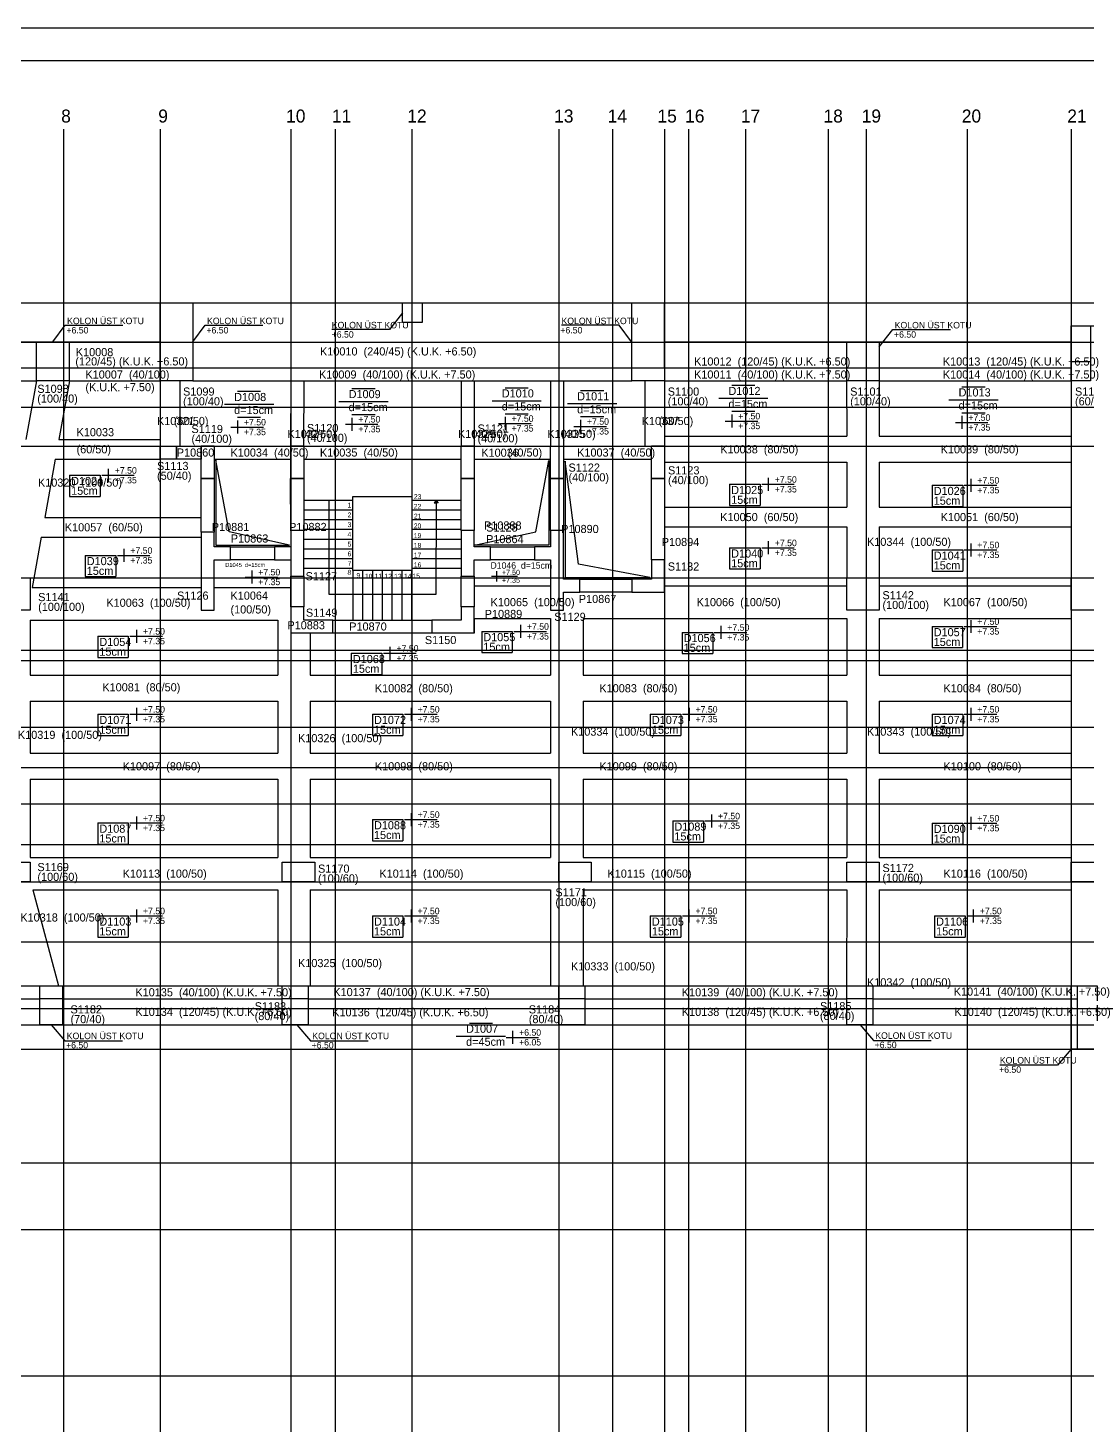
# Model space of a CAD drawing. Header units: millimetres. Extents: x -471670 to -452584, y -75378 to -66578.
# Drawn here: x -467158 to -463903, y -70875 to -66578 of the extents above; entities that cross this region are included whole.
import ezdxf

# ---------------------------------------------------------------- set-up
doc = ezdxf.new("R2010")
doc.units = ezdxf.units.MM
for name, color, linetype in [('KM Aks', 7, 'Continuous'), ('KM Döşeme Markası', 7, 'Continuous'), ('KM Döşeme Şaft', 7, 'Continuous'), ('KM Kesit Simge', 7, 'Continuous'), ('KM Kiriş', 7, 'Continuous'), ('KM Kiriş Markası', 7, 'Continuous'), ('KM Kolon', 7, 'Continuous'), ('KM Kolon Markası', 7, 'Continuous'), ('KM Perde', 7, 'Continuous'), ('KM Perde Markası', 7, 'Continuous'), ('LGP-SLAB2', 7, 'Continuous'), ('REBAR_DET2', 7, 'Continuous'), ('REBAR_DET3', 7, 'Continuous'), ('TABLO', 7, 'Continuous'), ('VM Aks Markası', 7, 'Continuous'), ('VM Kiriş', 7, 'Continuous'), ('VM Kolon İzi', 7, 'Continuous'), ('VM Merdiven', 7, 'Continuous'), ('VM Merdiven Yazı', 7, 'Continuous')]:
    doc.layers.add(name, color=color, linetype=linetype)

msp = doc.modelspace()

# ---------------------------------------------------------------- linework, layer by layer
at = {"layer": 'KM Aks'}
for p, q in [((-467049.5, -66888.6), (-467049.5, -74043.9)), ((-466751.6, -66888.6), (-466751.6, -74043.9)), ((-466350.6, -66888.6), (-466350.6, -74043.9)), ((-466214.1, -66888.6), (-466214.1, -74043.9)), ((-465978.1, -66888.6), (-465978.1, -74043.9)), ((-465526.6, -66888.6), (-465526.6, -74043.9)), ((-465361.6, -66888.6), (-465361.6, -74043.9)), ((-465201.6, -66888.6), (-465201.6, -74043.9)), ((-465128.1, -66888.6), (-465128.1, -74043.9)), ((-464952.6, -66888.6), (-464952.6, -74043.9)), ((-464698.6, -66888.6), (-464698.6, -74043.9)), ((-464581.6, -66888.6), (-464581.6, -74043.9)), ((-464271.6, -66888.6), (-464271.6, -74043.9)), ((-463951.6, -66888.6), (-463951.6, -74043.9)), ((-469386.6, -67423.6), (-455515.4, -67423.6)), ((-469386.6, -67543.6), (-455515.4, -67543.6)), ((-469386.6, -67743.6), (-455515.4, -67743.6)), ((-469386.6, -67863.6), (-455515.4, -67863.6)), ((-469386.6, -68268.6), (-455515.4, -68268.6)), ((-469386.6, -68523.6), (-455515.4, -68523.6)), ((-469386.6, -68728.6), (-455515.4, -68728.6)), ((-469386.6, -68852.6), (-455515.4, -68852.6)), ((-469386.6, -68963.6), (-455515.4, -68963.6)), ((-469386.6, -69088.6), (-455515.4, -69088.6)), ((-469386.6, -69203.6), (-455515.4, -69203.6)), ((-469386.6, -69388.6), (-455515.4, -69388.6)), ((-469386.6, -69593.6), (-455515.4, -69593.6)), ((-469386.6, -69643.6), (-455515.4, -69643.6)), ((-469386.6, -69718.6), (-455515.4, -69718.6)), ((-469386.6, -70068.6), (-455515.4, -70068.6)), ((-469386.6, -70273.6), (-455515.4, -70273.6)), ((-469386.6, -70723.6), (-455515.4, -70723.6))]:
    msp.add_line(p, q, dxfattribs=at)
at = {"layer": 'KM Döşeme Şaft'}
for points in [[(-466354.3, -68168.3), (-466540.1, -68127.1), (-466580.7, -67906.8), (-466580.7, -68168.3)], [(-465785.3, -68168.3), (-465597.4, -68127), (-465556.7, -67907.8), (-465556.7, -68168.3)], [(-465246.2, -68268.3), (-465466.1, -68227.1), (-465506.7, -67910.4), (-465506.7, -68268.3)]]:
    msp.add_lwpolyline(points, close=True, dxfattribs=at)
at = {"layer": 'KM Kesit Simge'}
msp.add_line((-469035.7, -68491.3), (-455948, -68491.3), dxfattribs=at)
at = {"layer": 'KM Kiriş'}
for p, q in [((-466751.7, -67423.5), (-465201.6, -67423.5)), ((-466751.7, -67543.5), (-466751.6, -67423.6)), ((-465201.6, -67623.5), (-465201.6, -67423.5)), ((-463951.6, -67493.5), (-463001.6, -67493.5)), ((-463951.6, -67493.5), (-463951.6, -67603.5)), ((-468001.6, -67543.5), (-467009.2, -67543.5)), ((-467081.7, -67543.5), (-466751.7, -67543.5)), ((-465201.6, -67543.5), (-464641.6, -67543.5)), ((-464641.6, -67543.5), (-463951.6, -67543.5)), ((-468001.6, -67623.5), (-467131.7, -67623.5)), ((-467031.7, -67623.5), (-466751.8, -67623.5)), ((-466651.8, -67623.5), (-466350.7, -67623.5)), ((-466350.7, -67623.5), (-465786.5, -67623.5)), ((-465786.5, -67623.5), (-465511.6, -67623.5)), ((-465511.6, -67623.5), (-465301.5, -67623.5)), ((-465201.5, -67623.5), (-464641.7, -67623.5)), ((-464541.7, -67623.5), (-463951.7, -67623.5)), ((-468001.6, -67663.5), (-467131.7, -67663.5)), ((-468001.6, -67663.5), (-467132.5, -67663.5)), ((-467132.5, -67663.5), (-467165, -67843.5)), ((-467030.9, -67663.5), (-467063.3, -67843.5)), ((-467031.7, -67663.5), (-466751.8, -67663.5)), ((-467030.9, -67663.5), (-466751.8, -67663.5)), ((-466751.8, -67663.6), (-466751.7, -67843.5)), ((-466691.7, -67663.6), (-466691.7, -67863.5)), ((-466651.8, -67663.5), (-466350.7, -67663.5)), ((-466651.8, -67663.5), (-465301.5, -67663.5)), ((-466350.7, -67663.5), (-466350.8, -67863.4)), ((-466350.7, -67663.5), (-465786.5, -67663.5)), ((-466310.7, -67663.5), (-466310.8, -67863.4)), ((-465826.5, -67663.5), (-465826.3, -67863.4)), ((-465786.5, -67663.5), (-465511.6, -67663.5)), ((-465786.5, -67663.5), (-465786.3, -67863.4)), ((-465551.6, -67663.5), (-465551.6, -67863.5)), ((-465511.6, -67663.5), (-465301.5, -67663.5)), ((-465511.6, -67663.5), (-465511.6, -67863.5)), ((-465261.6, -67663.6), (-465261.6, -67863.5)), ((-465201.6, -67663.6), (-465201.6, -67833.5)), ((-465201.5, -67663.5), (-464641.7, -67663.5)), ((-465201.5, -67663.5), (-464641.7, -67663.5)), ((-464641.7, -67663.6), (-464641.6, -67833.5)), ((-464541.7, -67663.5), (-463951.7, -67663.5)), ((-464541.7, -67663.5), (-463951.7, -67663.5)), ((-464541.6, -67663.6), (-464541.6, -67833.5)), ((-463951.7, -67663.6), (-463951.6, -67833.5)), ((-467063.3, -67843.5), (-466751.7, -67843.5)), ((-465201.6, -67833.5), (-464641.6, -67833.5)), ((-464541.6, -67833.5), (-463951.6, -67833.5)), ((-466585.7, -67863.5), (-466350.8, -67863.5)), ((-466310.8, -67863.5), (-465826.3, -67863.5)), ((-465786.3, -67863.5), (-465551.7, -67863.5)), ((-465511.6, -67863.5), (-465261.6, -67863.5)), ((-467074.2, -67903.5), (-467106.7, -68083.5)), ((-467074.2, -67903.5), (-466751.8, -67903.5)), ((-466585.7, -67903.5), (-466350.8, -67903.5)), ((-466310.8, -67903.5), (-465826.3, -67903.5)), ((-465786.3, -67903.5), (-465551.7, -67903.5)), ((-465511.7, -67903.5), (-465241.5, -67903.5)), ((-465201.5, -67913.5), (-464641.6, -67913.5)), ((-464641.6, -67913.5), (-464641.6, -68052)), ((-464541.6, -67913.5), (-463951.6, -67913.5)), ((-464541.6, -67913.5), (-464541.6, -68052)), ((-463951.6, -67913.5), (-463951.6, -68052)), ((-465201.6, -68052), (-464641.6, -68052)), ((-464541.6, -68052), (-463951.6, -68052)), ((-467106.7, -68083.5), (-466625.7, -68083.5)), ((-467117.5, -68143.5), (-467145.5, -68298.5)), ((-467117.5, -68143.5), (-466625.7, -68143.5)), ((-465201.6, -68112), (-464641.6, -68112)), ((-464641.6, -68112), (-464641.6, -68268.6)), ((-464541.6, -68112), (-463951.6, -68112)), ((-464541.6, -68112), (-464541.6, -68268.6)), ((-463951.6, -68112), (-463951.7, -68268.6)), ((-467145.5, -68298.5), (-466625.7, -68298.5)), ((-466585.7, -68298.5), (-466350.7, -68298.5)), ((-465786.5, -68293.6), (-465551.7, -68293.6)), ((-465201.6, -68293.6), (-464641.6, -68293.6)), ((-464541.6, -68293.6), (-463951.7, -68293.6)), ((-467151.7, -68398.6), (-466605.7, -68398.6)), ((-467151.7, -68398.6), (-467151.7, -68568.5)), ((-466605.7, -68398.6), (-466390.7, -68398.6)), ((-466390.7, -68398.6), (-466390.7, -68568.5)), ((-465786.7, -68393.6), (-465551.7, -68393.6)), ((-465786.5, -68393.6), (-465786.5, -68438.6)), ((-465551.7, -68393.6), (-465551.7, -68568.5)), ((-465451.7, -68393.6), (-464641.6, -68393.6)), ((-465451.7, -68393.6), (-465451.7, -68568.5)), ((-464641.6, -68393.6), (-464641.6, -68568.5)), ((-464541.6, -68393.6), (-463951.6, -68393.6)), ((-464541.6, -68393.6), (-464541.6, -68568.5)), ((-463951.6, -68393.6), (-463951.6, -68568.5)), ((-466290.7, -68438.5), (-466290.7, -68568.5)), ((-467151.7, -68568.5), (-466390.7, -68568.5)), ((-466290.7, -68568.5), (-465551.7, -68568.5)), ((-465451.7, -68568.5), (-464641.6, -68568.5)), ((-464541.6, -68568.5), (-463951.6, -68568.5)), ((-467151.7, -68648.6), (-466390.7, -68648.6)), ((-467151.7, -68648.6), (-467151.7, -68808.5)), ((-466390.7, -68648.6), (-466390.7, -68808.5)), ((-466290.7, -68648.6), (-465551.7, -68648.6)), ((-466290.7, -68648.6), (-466290.7, -68808.5)), ((-465551.7, -68648.6), (-465551.7, -68808.5)), ((-465451.7, -68648.6), (-464641.6, -68648.6)), ((-465451.7, -68648.6), (-465451.7, -68808.5)), ((-464641.6, -68648.6), (-464641.6, -68808.5)), ((-464541.6, -68648.6), (-463951.6, -68648.6)), ((-464541.6, -68648.6), (-464541.6, -68808.5)), ((-463951.6, -68648.6), (-463951.6, -68808.5)), ((-467151.7, -68808.5), (-466390.7, -68808.5)), ((-466290.7, -68808.5), (-465551.7, -68808.5)), ((-465451.7, -68808.5), (-464641.6, -68808.5)), ((-464541.6, -68808.5), (-463951.6, -68808.5)), ((-467151.7, -68888.5), (-466390.7, -68888.5)), ((-467151.7, -68888.5), (-467151.7, -69128.6)), ((-466390.7, -68888.5), (-466390.7, -69128.6)), ((-466290.7, -68888.5), (-465551.7, -68888.5)), ((-466290.7, -68888.5), (-466290.7, -69128.6)), ((-465551.7, -68888.5), (-465551.7, -69128.6)), ((-465451.7, -68888.5), (-464641.6, -68888.5)), ((-465451.7, -68888.5), (-465451.7, -69128.6)), ((-464641.6, -68888.5), (-464641.6, -69128.6)), ((-464541.6, -68888.5), (-463951.6, -68888.5)), ((-464541.6, -68888.5), (-464541.6, -69128.6)), ((-463951.6, -68888.5), (-463951.6, -69128.6)), ((-467151.7, -69128.6), (-466390.7, -69128.6)), ((-466290.7, -69128.6), (-465551.7, -69128.6)), ((-465451.7, -69128.6), (-464641.6, -69128.6)), ((-464541.6, -69128.6), (-463951.6, -69128.6)), ((-467143.2, -69228.6), (-466390.7, -69228.6)), ((-467143.2, -69228.6), (-467064, -69523.6)), ((-466390.7, -69228.6), (-466390.7, -69523.6)), ((-466290.7, -69228.6), (-465551.7, -69228.6)), ((-466290.7, -69228.6), (-466290.7, -69523.6)), ((-465551.7, -69228.6), (-465551.7, -69523.6)), ((-465451.7, -69228.6), (-464641.6, -69228.6)), ((-465451.7, -69228.6), (-465451.7, -69523.6)), ((-464641.6, -69228.6), (-464641.7, -69523.6)), ((-464541.6, -69228.6), (-463951.6, -69228.6)), ((-464541.6, -69228.6), (-464541.6, -69523.6)), ((-463951.6, -69228.6), (-463951.6, -69398.6)), ((-463951.6, -69338.6), (-463951.6, -69523.6)), ((-468021.8, -69523.6), (-467121.7, -69523.6)), ((-467051.7, -69523.6), (-466390.7, -69523.6)), ((-467051.7, -69523.6), (-466376.7, -69523.6)), ((-466296.7, -69523.6), (-465526.8, -69523.6)), ((-466290.7, -69523.6), (-465551.7, -69523.6)), ((-465446.8, -69523.6), (-464641.7, -69523.6)), ((-465446.8, -69523.6), (-464641.7, -69523.6)), ((-464561.7, -69523.6), (-463931.5, -69523.6)), ((-464541.6, -69523.6), (-463951.6, -69523.6)), ((-468021.8, -69563.6), (-467121.7, -69563.6)), ((-467051.7, -69563.6), (-466376.7, -69563.6)), ((-466296.7, -69563.6), (-465526.8, -69563.6)), ((-465446.8, -69563.6), (-464641.7, -69563.6)), ((-464561.7, -69563.6), (-463931.5, -69563.6)), ((-468021.8, -69643.6), (-467081.7, -69643.6)), ((-467135.3, -69643.6), (-466290.7, -69643.6)), ((-466751.7, -69643.6), (-466751.7, -69718.6)), ((-466390.7, -69643.6), (-465526.7, -69643.6)), ((-465551.7, -69643.6), (-464541.6, -69643.6)), ((-465201.6, -69618.6), (-465201.6, -69718.6)), ((-464641.6, -69643.6), (-463931.5, -69643.6)), ((-466751.7, -69718.6), (-466350.7, -69718.6)), ((-466350.7, -69718.6), (-465526.7, -69718.6)), ((-465526.7, -69718.6), (-465201.6, -69718.6))]:
    msp.add_line(p, q, dxfattribs=at)
at = {"layer": 'KM Kolon'}
for points in [[(-466751.7, -67423.5), (-466651.7, -67423.5), (-466651.7, -67663.5), (-466751.7, -67663.5)], [(-466006.7, -67423.5), (-465946.7, -67423.5), (-465946.7, -67483.5), (-466006.7, -67483.5)], [(-465301.6, -67423.5), (-465201.6, -67423.5), (-465201.6, -67663.5), (-465301.6, -67663.5)], [(-463951.6, -67493.5), (-463891.6, -67493.5), (-463891.6, -67663.5), (-463951.6, -67663.5)], [(-467131.7, -67543.5), (-467031.7, -67543.5), (-467031.7, -67663.5), (-467131.7, -67663.5)], [(-464641.6, -67543.5), (-464541.6, -67543.5), (-464541.6, -67663.5), (-464641.6, -67663.5)], [(-467131.7, -67623.5), (-467031.7, -67623.5), (-467031.7, -67663.5), (-467131.7, -67663.5)], [(-466751.7, -67623.5), (-466651.7, -67623.5), (-466651.7, -67663.5), (-466751.7, -67663.5)], [(-465301.6, -67623.5), (-465201.6, -67623.5), (-465201.6, -67663.5), (-465301.6, -67663.5)], [(-464641.6, -67623.5), (-464541.6, -67623.5), (-464541.6, -67663.5), (-464641.6, -67663.5)], [(-463951.6, -67603.5), (-463891.6, -67603.5), (-463891.6, -67663.5), (-463951.6, -67663.5)], [(-466751.7, -67863.5), (-466701.7, -67863.5), (-466701.7, -67903.5), (-466751.7, -67903.5)], [(-466625.7, -67863.4), (-466585.7, -67863.4), (-466585.7, -67963.4), (-466625.7, -67963.4)], [(-466350.7, -67863.4), (-466310.7, -67863.4), (-466310.7, -67963.4), (-466350.7, -67963.4)], [(-465826.3, -67863.4), (-465786.3, -67863.4), (-465786.3, -67963.4), (-465826.3, -67963.4)], [(-465551.7, -67863.5), (-465511.7, -67863.5), (-465511.7, -67963.5), (-465551.7, -67963.5)], [(-465241.6, -67863.4), (-465201.6, -67863.4), (-465201.6, -67963.4), (-465241.6, -67963.4)], [(-466625.7, -68128.5), (-466625.7, -68368.6), (-466585.7, -68368.6), (-466585.7, -68213.5), (-466535.7, -68213.5), (-466535.7, -68173.5), (-466585.7, -68173.5), (-466585.7, -68128.5)], [(-466400.7, -68173.5), (-466400.7, -68213.5), (-466350.7, -68213.5), (-466350.7, -68263.5), (-466310.7, -68263.5), (-466310.7, -68123.5), (-466350.7, -68123.5), (-466350.7, -68173.5)], [(-465826.7, -68123.5), (-465826.7, -68263.5), (-465786.7, -68263.5), (-465786.7, -68213.5), (-465736.7, -68213.5), (-465736.7, -68173.5), (-465786.7, -68173.5), (-465786.7, -68123.5)], [(-465551.7, -68123.5), (-465551.7, -68173.5), (-465601.7, -68173.5), (-465601.7, -68213.5), (-465551.7, -68213.5), (-465551.7, -68368.6), (-465511.7, -68368.6), (-465511.7, -68313.5), (-465461.7, -68313.5), (-465461.7, -68273.5), (-465511.7, -68273.5), (-465511.7, -68123.5)], [(-465201.6, -68213.5), (-465241.6, -68213.5), (-465241.6, -68273.5), (-465301.7, -68273.5), (-465301.7, -68313.5), (-465201.6, -68313.5)], [(-467251.7, -68268.6), (-467151.7, -68268.6), (-467151.7, -68368.6), (-467251.7, -68368.6)], [(-464641.6, -68268.6), (-464541.6, -68268.6), (-464541.6, -68368.6), (-464641.6, -68368.6)], [(-463951.6, -68268.6), (-463851.6, -68268.6), (-463851.6, -68368.6), (-463951.6, -68368.6)], [(-466350.7, -68358.5), (-466350.7, -68438.5), (-466220.7, -68438.5), (-466220.7, -68398.6), (-466310.7, -68398.6), (-466310.7, -68358.5)], [(-465786.7, -68358.5), (-465826.7, -68358.5), (-465826.7, -68398.6), (-465916.7, -68398.6), (-465916.7, -68438.5), (-465786.7, -68438.5)], [(-467251.7, -69143.6), (-467151.7, -69143.6), (-467151.7, -69203.6), (-467251.7, -69203.6)], [(-466376.7, -69143.6), (-466276.7, -69143.6), (-466276.7, -69203.6), (-466376.7, -69203.6)], [(-465526.7, -69143.6), (-465426.7, -69143.6), (-465426.7, -69203.6), (-465526.7, -69203.6)], [(-464641.6, -69143.6), (-464541.6, -69143.6), (-464541.6, -69203.6), (-464641.6, -69203.6)], [(-463951.6, -69143.6), (-463851.6, -69143.6), (-463851.6, -69203.6), (-463951.6, -69203.6)], [(-467121.7, -69523.6), (-467051.7, -69523.6), (-467051.7, -69563.6), (-467121.7, -69563.6)], [(-467121.7, -69523.6), (-467051.7, -69523.6), (-467051.7, -69643.6), (-467121.7, -69643.6)], [(-466376.7, -69523.6), (-466296.7, -69523.6), (-466296.7, -69563.6), (-466376.7, -69563.6)], [(-466376.7, -69523.6), (-466296.7, -69523.6), (-466296.7, -69643.6), (-466376.7, -69643.6)], [(-465526.7, -69523.6), (-465446.7, -69523.6), (-465446.7, -69563.6), (-465526.7, -69563.6)], [(-465526.7, -69523.6), (-465446.7, -69523.6), (-465446.7, -69643.6), (-465526.7, -69643.6)], [(-464641.6, -69523.6), (-464561.6, -69523.6), (-464561.6, -69563.6), (-464641.6, -69563.6)], [(-464641.6, -69523.6), (-464561.6, -69523.6), (-464561.6, -69643.6), (-464641.6, -69643.6)], [(-463951.6, -69523.6), (-463871.6, -69523.6), (-463871.6, -69718.6), (-463951.6, -69718.6)], [(-463931.6, -69523.6), (-463871.6, -69523.6), (-463871.6, -69718.6), (-463931.6, -69718.6)]]:
    msp.add_lwpolyline(points, close=True, dxfattribs=at)
at = {"layer": 'KM Perde'}
for points in [[(-466701.8, -67863.5), (-466625.7, -67863.5), (-466625.7, -67903.5), (-466701.8, -67903.5)], [(-466585.7, -67963.4), (-466585.7, -68128.5), (-466625.7, -68128.5), (-466625.7, -67963.4)], [(-466310.7, -67963.4), (-466310.7, -68123.5), (-466350.7, -68123.5), (-466350.8, -67963.4)], [(-465786.5, -67963.4), (-465786.7, -68123.5), (-465826.7, -68123.5), (-465826.3, -67963.4)], [(-465511.6, -67963.5), (-465511.7, -68123.5), (-465551.7, -68123.5), (-465551.7, -67963.5)], [(-465201.6, -67963.4), (-465201.6, -68213.5), (-465241.6, -68213.5), (-465241.5, -67963.4)], [(-466535.7, -68173.5), (-466400.7, -68173.5), (-466400.7, -68213.5), (-466535.7, -68213.5)], [(-465736.7, -68173.5), (-465601.7, -68173.5), (-465601.7, -68213.5), (-465736.7, -68213.5)], [(-466310.7, -68263.5), (-466310.7, -68358.5), (-466350.7, -68358.5), (-466350.7, -68263.5)], [(-465786.5, -68263.5), (-465786.5, -68358.5), (-465826.5, -68358.5), (-465826.7, -68263.5)], [(-465461.7, -68273.5), (-465301.7, -68273.5), (-465301.7, -68313.5), (-465461.7, -68313.5)], [(-466220.7, -68398.6), (-465916.7, -68398.6), (-465916.7, -68438.6), (-466220.7, -68438.6)]]:
    msp.add_lwpolyline(points, close=True, dxfattribs=at)
at = {"layer": 'LGP-SLAB2'}
for p, q in [((-464995, -67676.6), (-464923.5, -67676.6)), ((-466514.5, -67695.2), (-466443, -67695.2)), ((-466162.6, -67686.3), (-466091.2, -67686.3)), ((-465691.8, -67684.1), (-465620.3, -67684.1)), ((-465460, -67693.1), (-465388.5, -67693.1)), ((-465035, -67716.6), (-464883.5, -67716.6)), ((-464287.5, -67681.1), (-464216.1, -67681.1)), ((-466554.5, -67735.2), (-466403, -67735.2)), ((-466202.6, -67726.3), (-466051.2, -67726.3)), ((-465731.8, -67724.1), (-465580.3, -67724.1)), ((-465500, -67733.1), (-465348.5, -67733.1)), ((-464995, -67756.6), (-464923.5, -67756.6)), ((-464327.5, -67721.1), (-464176.1, -67721.1)), ((-464287.5, -67761.1), (-464216.1, -67761.1)), ((-466534.5, -67805.2), (-466434.5, -67805.2)), ((-466514.5, -67775.2), (-466443, -67775.2)), ((-466514.5, -67785.2), (-466514.5, -67825.2)), ((-466182.6, -67796.3), (-466082.6, -67796.3)), ((-466162.6, -67766.3), (-466091.2, -67766.3)), ((-466162.6, -67776.3), (-466162.6, -67816.3)), ((-465691.8, -67764.1), (-465620.3, -67764.1)), ((-465480, -67803.1), (-465380, -67803.1)), ((-465460, -67773.1), (-465388.5, -67773.1)), ((-465460, -67783.1), (-465460, -67823.1)), ((-465015, -67786.6), (-464915, -67786.6)), ((-464995, -67766.6), (-464995, -67806.6)), ((-464307.5, -67791.1), (-464207.5, -67791.1)), ((-464287.5, -67771.1), (-464287.5, -67811.1)), ((-467030.6, -67953.5), (-466936.4, -67953.5)), ((-467030.6, -67953.5), (-467030.6, -68018.5)), ((-466936.4, -67953.5), (-466936.4, -68018.5)), ((-467030.6, -68018.5), (-466936.4, -68018.5)), ((-465001.6, -67981.3), (-464907.6, -67981.3)), ((-465001.6, -67981.3), (-465001.6, -68046.3)), ((-464907.6, -67981.3), (-464907.6, -68046.3)), ((-464379.1, -67984.1), (-464284.9, -67984.1)), ((-464379.1, -67984.1), (-464379.1, -68049.1)), ((-464284.9, -67984.1), (-464284.9, -68049.1)), ((-465001.6, -68046.3), (-464907.6, -68046.3)), ((-464379.1, -68049.1), (-464284.9, -68049.1)), ((-465001.6, -68176.6), (-464907.5, -68176.6)), ((-465001.6, -68176.6), (-465001.6, -68241.6)), ((-464907.5, -68176.6), (-464907.5, -68241.6)), ((-464379.1, -68183), (-464285, -68183)), ((-464379.1, -68183), (-464379.1, -68248)), ((-464285, -68183), (-464285, -68248)), ((-466982.6, -68199.9), (-466888.5, -68199.9)), ((-466982.6, -68199.9), (-466982.6, -68264.9)), ((-466888.5, -68199.9), (-466888.5, -68264.9)), ((-466982.6, -68264.9), (-466888.5, -68264.9)), ((-465001.6, -68241.6), (-464907.5, -68241.6)), ((-464379.1, -68248), (-464285, -68248)), ((-466943.9, -68448.5), (-466849.9, -68448.5)), ((-466943.9, -68448.5), (-466943.9, -68513.5)), ((-466849.9, -68448.5), (-466849.9, -68513.5)), ((-465763.6, -68433.7), (-465669.6, -68433.7)), ((-465763.6, -68433.7), (-465763.6, -68498.7)), ((-465669.6, -68433.7), (-465669.6, -68498.7)), ((-465147.7, -68436.6), (-465053.5, -68436.6)), ((-465147.7, -68436.6), (-465147.7, -68501.6)), ((-465053.5, -68436.6), (-465053.5, -68501.6)), ((-464379.1, -68418.5), (-464285.1, -68418.5)), ((-464379.1, -68418.5), (-464379.1, -68483.5)), ((-464285.1, -68418.5), (-464285.1, -68483.5)), ((-464379.1, -68483.5), (-464285.1, -68483.5)), ((-466943.9, -68513.5), (-466849.9, -68513.5)), ((-466164.6, -68501.1), (-466070.4, -68501.1)), ((-466164.6, -68501.1), (-466164.6, -68566.1)), ((-466070.4, -68501.1), (-466070.4, -68566.1)), ((-465763.6, -68498.7), (-465669.6, -68498.7)), ((-465147.7, -68501.6), (-465053.5, -68501.6)), ((-466164.6, -68566.1), (-466070.4, -68566.1)), ((-466943.9, -68688.5), (-466849.8, -68688.5)), ((-466943.9, -68688.5), (-466943.9, -68753.5)), ((-466849.8, -68688.5), (-466849.8, -68753.5)), ((-466099.7, -68688.5), (-466005.5, -68688.5)), ((-466099.7, -68688.5), (-466099.7, -68753.5)), ((-466005.5, -68688.5), (-466005.5, -68753.5)), ((-465245.4, -68688.5), (-465151.2, -68688.5)), ((-465245.4, -68688.5), (-465245.4, -68753.5)), ((-465151.2, -68688.5), (-465151.2, -68753.5)), ((-464379.1, -68688.5), (-464285, -68688.5)), ((-464379.1, -68688.5), (-464379.1, -68753.5)), ((-464285, -68688.5), (-464285, -68753.5)), ((-466943.9, -68753.5), (-466849.8, -68753.5)), ((-466099.7, -68753.5), (-466005.5, -68753.5)), ((-465245.4, -68753.5), (-465151.2, -68753.5)), ((-464379.1, -68753.5), (-464285, -68753.5)), ((-466943.9, -69022.9), (-466849.8, -69022.9)), ((-466943.9, -69022.9), (-466943.9, -69087.9)), ((-466849.8, -69022.9), (-466849.8, -69087.9)), ((-466099.7, -69012.3), (-466005.5, -69012.3)), ((-466099.7, -69012.3), (-466099.7, -69077.3)), ((-466005.5, -69012.3), (-466005.5, -69077.3)), ((-465176.3, -69016.6), (-465082.1, -69016.6)), ((-465176.3, -69016.6), (-465176.3, -69081.6)), ((-465082.1, -69016.6), (-465082.1, -69081.6)), ((-464379.1, -69023.5), (-464285, -69023.5)), ((-464379.1, -69023.5), (-464379.1, -69088.5)), ((-464285, -69023.5), (-464285, -69088.5)), ((-466943.9, -69087.9), (-466849.8, -69087.9)), ((-466099.7, -69077.3), (-466005.5, -69077.3)), ((-465176.3, -69081.6), (-465082.1, -69081.6)), ((-464379.1, -69088.5), (-464285, -69088.5)), ((-466943.9, -69308.6), (-466849.8, -69308.6)), ((-466943.9, -69308.6), (-466943.9, -69373.6)), ((-466849.8, -69308.6), (-466849.8, -69373.6)), ((-466099.7, -69308.6), (-466005.6, -69308.6)), ((-466099.7, -69308.6), (-466099.7, -69373.6)), ((-466005.6, -69308.6), (-466005.6, -69373.6)), ((-465245.4, -69308.6), (-465151.4, -69308.6)), ((-465245.4, -69308.6), (-465245.4, -69373.6)), ((-465151.4, -69308.6), (-465151.4, -69373.6)), ((-464371.6, -69308.6), (-464277.4, -69308.6)), ((-464371.6, -69308.6), (-464371.6, -69373.6)), ((-464277.4, -69308.6), (-464277.4, -69373.6)), ((-466943.9, -69373.6), (-466849.8, -69373.6)), ((-466099.7, -69373.6), (-466005.6, -69373.6)), ((-465245.4, -69373.6), (-465151.4, -69373.6)), ((-464371.6, -69373.6), (-464277.4, -69373.6)), ((-465801.5, -69638.2), (-465730, -69638.2)), ((-465841.5, -69678.2), (-465690, -69678.2)), ((-465688.5, -69682.2), (-465588.5, -69682.2)), ((-465668.5, -69662.2), (-465668.5, -69702.2)), ((-465801.5, -69718.2), (-465730, -69718.2))]:
    msp.add_line(p, q, dxfattribs=at)
at = {"layer": 'REBAR_DET2'}
for p, q in [((-465711.8, -67794.1), (-465611.8, -67794.1)), ((-465691.8, -67774.1), (-465691.8, -67814.1)), ((-466911.4, -67933.5), (-466911.4, -67973.5)), ((-466931.4, -67953.5), (-466831.4, -67953.5)), ((-464882.6, -67961.3), (-464882.6, -68001.3)), ((-464259.9, -67964.1), (-464259.9, -68004.1)), ((-464902.6, -67981.3), (-464802.6, -67981.3)), ((-464279.9, -67984.1), (-464179.9, -67984.1)), ((-466863.5, -68179.9), (-466863.5, -68219.9)), ((-464902.5, -68176.6), (-464802.5, -68176.6)), ((-464882.5, -68156.6), (-464882.5, -68196.6)), ((-464280, -68183), (-464180, -68183)), ((-464260, -68163), (-464260, -68203)), ((-466883.5, -68199.9), (-466783.5, -68199.9)), ((-466490.4, -68266.4), (-466390.4, -68266.4)), ((-466470.4, -68246.4), (-466470.4, -68286.4)), ((-465733.6, -68264.2), (-465653.6, -68264.2)), ((-465717.6, -68248.2), (-465717.6, -68280.2)), ((-464260.1, -68398.6), (-464260.1, -68438.5)), ((-466844.9, -68448.5), (-466744.9, -68448.5)), ((-466824.9, -68428.5), (-466824.9, -68468.5)), ((-465664.6, -68433.7), (-465564.6, -68433.7)), ((-465644.6, -68413.7), (-465644.6, -68453.7)), ((-465048.5, -68436.6), (-464948.5, -68436.6)), ((-465028.5, -68416.6), (-465028.5, -68456.6)), ((-464280.1, -68418.5), (-464180.1, -68418.5)), ((-466045.4, -68481.1), (-466045.4, -68521)), ((-466065.4, -68501.1), (-465965.4, -68501.1)), ((-466844.8, -68688.5), (-466744.8, -68688.5)), ((-466824.8, -68668.5), (-466824.8, -68708.5)), ((-466000.5, -68688.5), (-465900.5, -68688.5)), ((-465980.5, -68668.5), (-465980.5, -68708.5)), ((-465146.2, -68688.5), (-465046.2, -68688.5)), ((-465126.2, -68668.5), (-465126.2, -68708.5)), ((-464280, -68688.5), (-464180, -68688.5)), ((-464260, -68668.5), (-464260, -68708.5)), ((-466824.8, -69002.9), (-466824.8, -69042.9)), ((-465980.5, -68992.3), (-465980.5, -69032.3)), ((-465057.1, -68996.6), (-465057.1, -69036.6)), ((-464260, -69003.5), (-464260, -69043.5)), ((-466844.8, -69022.9), (-466744.8, -69022.9)), ((-466000.5, -69012.3), (-465900.5, -69012.3)), ((-465077.1, -69016.6), (-464977.1, -69016.6)), ((-464280, -69023.5), (-464180, -69023.5)), ((-466844.8, -69308.6), (-466744.8, -69308.6)), ((-466824.8, -69288.6), (-466824.8, -69328.6)), ((-466000.6, -69308.6), (-465900.6, -69308.6)), ((-465980.6, -69288.6), (-465980.6, -69328.6)), ((-465146.4, -69308.6), (-465046.4, -69308.6)), ((-465126.4, -69288.6), (-465126.4, -69328.6)), ((-464272.4, -69308.6), (-464172.4, -69308.6)), ((-464252.4, -69288.6), (-464252.4, -69328.6))]:
    msp.add_line(p, q, dxfattribs=at)
at = {"layer": 'TABLO'}
for points in [[(-469669.6, -66577.6), (-452583.6, -66577.6), (-452583.6, -75377.6), (-469669.6, -75377.6)], [(-469569.6, -66677.6), (-452683.6, -66677.6), (-452683.6, -75277.6), (-469569.6, -75277.6)]]:
    msp.add_lwpolyline(points, close=True, dxfattribs=at)
at = {"layer": 'VM Kiriş'}
for p, q in [((-466159.9, -68030.6), (-466310.8, -68030.6)), ((-465827.9, -68030.6), (-465978.8, -68030.6)), ((-466159.9, -68240.6), (-466310.8, -68240.6)), ((-466159.5, -68246.6), (-466159.5, -68398.6)), ((-465979.5, -68246.6), (-465979.5, -68398.6)), ((-465827.9, -68240.6), (-465978.8, -68240.6))]:
    msp.add_line(p, q, dxfattribs=at)
at = {"layer": 'VM Kolon İzi'}
for points in [[(-466006.7, -67453.5), (-466047.1, -67504.9), (-466224.6, -67504.9)], [(-467081.7, -67543.5), (-467043.9, -67492), (-466866.4, -67492)], [(-466651.4, -67543.5), (-466613.6, -67492), (-466436.2, -67492)], [(-465303.2, -67543.5), (-465341, -67492), (-465518.4, -67492)], [(-464541.6, -67558.4), (-464499.8, -67505), (-464322.4, -67505)], [(-467086.7, -69643.5), (-467045, -69693), (-466867.5, -69693)], [(-466331.9, -69643.6), (-466290.2, -69693.1), (-466112.7, -69693.1)], [(-464601.3, -69642.6), (-464559.6, -69692.1), (-464382.1, -69692.1)], [(-463951.6, -69718.6), (-463993.4, -69768.1), (-464170.8, -69768.1)]]:
    msp.add_lwpolyline(points, dxfattribs=at)
at = {"layer": 'VM Merdiven'}
for p, q in [((-466159.9, -68060.6), (-466310.8, -68060.6)), ((-465827.9, -68060.6), (-465978.8, -68060.6)), ((-466159.9, -68090.6), (-466310.8, -68090.6)), ((-465827.9, -68090.6), (-465978.8, -68090.6)), ((-466159.9, -68120.6), (-466310.8, -68120.6)), ((-465827.9, -68120.6), (-465978.8, -68120.6)), ((-466159.9, -68150.6), (-466310.8, -68150.6)), ((-466159.9, -68180.6), (-466310.8, -68180.6)), ((-465827.9, -68150.6), (-465978.8, -68150.6)), ((-465827.9, -68180.6), (-465978.8, -68180.6)), ((-466159.9, -68210.6), (-466310.8, -68210.6)), ((-465827.9, -68210.6), (-465978.8, -68210.6)), ((-466129.5, -68246.6), (-466129.5, -68398.6)), ((-466099.5, -68246.6), (-466099.5, -68398.6)), ((-466069.5, -68246.6), (-466069.5, -68398.6)), ((-466039.5, -68246.6), (-466039.5, -68398.6)), ((-466009.5, -68246.6), (-466009.5, -68398.6))]:
    msp.add_line(p, q, dxfattribs=at)
msp.add_lwpolyline([(-466159.5, -68018.6), (-465978.4, -68018.6), (-465978.4, -68246.6), (-466159.5, -68246.6)], close=True, dxfattribs=at)
for points in [[(-466233.4, -68030.6), (-466233.4, -68319.5), (-465903.4, -68319.5), (-465902.9, -68030.6)], [(-465903.1, -68030.6), (-465909.2, -68037.9), (-465903.1, -68037.9)], [(-465903.1, -68030.6), (-465897.1, -68037.9), (-465903.1, -68037.9)]]:
    msp.add_lwpolyline(points, dxfattribs=at)

# ---------------------------------------------------------------- texts
at = {"layer": 'KM Döşeme Markası'}
for s, height, p in [('D1008', 25, (-466524.5, -67725.2)), ('D1009', 25, (-466172.6, -67716.3)), ('D1010', 25, (-465701.8, -67714.1)), ('D1011', 25, (-465470, -67723.1)), ('d=15cm', 25, (-465005, -67746.6)), ('D1012', 25, (-465005, -67706.6)), ('D1013', 25, (-464297.5, -67711.1)), ('d=15cm', 25, (-466524.5, -67765.2)), ('d=15cm', 25, (-466172.6, -67756.3)), ('d=15cm', 25, (-465701.8, -67754.1)), ('d=15cm', 25, (-465470, -67763.1)), ('+7.50', 20, (-464975, -67781.6)), ('d=15cm', 25, (-464297.5, -67751.1)), ('+7.50', 20, (-466494.5, -67800.2)), ('+7.50', 20, (-466142.6, -67791.3)), ('+7.35', 20, (-466142.6, -67821.3)), ('+7.50', 20, (-465440, -67798.1)), ('+7.35', 20, (-464975, -67811.6)), ('+7.50', 20, (-464267.5, -67786.1)), ('+7.35', 20, (-464267.5, -67816.1)), ('+7.35', 20, (-466494.5, -67830.2)), ('+7.35', 20, (-465440, -67828.1)), ('D1024', 25, (-467025.6, -67983.5)), ('15cm', 25, (-467025.6, -68013.5)), ('15cm', 25, (-464996.6, -68041.3)), ('D1025', 25, (-464996.6, -68011.3)), ('15cm', 25, (-464374.1, -68044.1)), ('D1026', 25, (-464374.1, -68014.1)), ('D1040', 25, (-464996.6, -68206.6)), ('D1041', 25, (-464374.1, -68213)), ('15cm', 25, (-466977.6, -68259.9)), ('D1039', 25, (-466977.6, -68229.9)), ('D1045  d=15cm', 12.5, (-466551.6, -68235.3)), ('D1046  d=15cm', 20, (-465736.6, -68240.8)), ('15cm', 25, (-464996.6, -68236.6)), ('15cm', 25, (-464374.1, -68243)), ('D1055', 25, (-465758.6, -68463.7)), ('D1056', 25, (-465142.7, -68466.6)), ('D1057', 25, (-464374.1, -68448.5)), ('15cm', 25, (-466938.9, -68508.5)), ('D1054', 25, (-466938.9, -68478.5)), ('15cm', 25, (-465758.6, -68493.7)), ('15cm', 25, (-465142.7, -68496.6)), ('15cm', 25, (-464374.1, -68478.5)), ('15cm', 25, (-466159.6, -68561)), ('D1068', 25, (-466159.6, -68531.1)), ('D1071', 25, (-466938.9, -68718.5)), ('D1072', 25, (-466094.7, -68718.5)), ('D1073', 25, (-465240.4, -68718.5)), ('D1074', 25, (-464374.1, -68718.5)), ('15cm', 25, (-466938.9, -68748.5)), ('15cm', 25, (-466094.7, -68748.5)), ('15cm', 25, (-465240.4, -68748.5)), ('15cm', 25, (-464374.1, -68748.5)), ('D1087', 25, (-466938.9, -69052.9)), ('15cm', 25, (-466094.7, -69072.3)), ('D1088', 25, (-466094.7, -69042.3)), ('15cm', 25, (-465171.3, -69076.6)), ('D1089', 25, (-465171.3, -69046.6)), ('D1090', 25, (-464374.1, -69053.5)), ('15cm', 25, (-466938.9, -69082.9)), ('15cm', 25, (-464374.1, -69083.5)), ('15cm', 25, (-466938.9, -69368.6)), ('D1103', 25, (-466938.9, -69338.6)), ('15cm', 25, (-466094.7, -69368.6)), ('D1104', 25, (-466094.7, -69338.6)), ('15cm', 25, (-465240.4, -69368.6)), ('D1105', 25, (-465240.4, -69338.6)), ('15cm', 25, (-464366.6, -69368.6)), ('D1106', 25, (-464366.6, -69338.6)), ('D1007', 25, (-465811.5, -69668.2)), ('d=45cm', 25, (-465811.5, -69708.2)), ('+6.50', 20, (-465648.5, -69677.2)), ('+6.05', 20, (-465648.5, -69707.2))]:
    msp.add_text(s, height=height, dxfattribs=at).set_placement(p)
at = {"layer": 'KM Kiriş Markası'}
for s, p in [('(120/45) (K.U.K. +6.50)', (-467012.6, -67615.7)), ('K10008', (-467011.2, -67587.2)), ('K10010  (240/45) (K.U.K. +6.50)', (-466260.5, -67585)), ('K10012  (120/45) (K.U.K. +6.50)', (-465110.7, -67616)), ('K10013  (120/45) (K.U.K. +6.50)', (-464345.9, -67616)), ('K10007  (40/100)', (-466981.7, -67656)), ('K10009  (40/100) (K.U.K. +7.50) ', (-466263.6, -67656)), ('K10011  (40/100) (K.U.K. +7.50) ', (-465110.7, -67656)), ('K10014  (40/100) (K.U.K. +7.50) ', (-464345.9, -67656)), ('(K.U.K. +7.50) ', (-466981.7, -67694.9)), ('K10321', (-466761.7, -67799)), ('(60/50)', (-466709.2, -67799)), ('K10337', (-465271.6, -67799)), ('(60/50)', (-465219.1, -67799)), ('K10033', (-467008.9, -67833.5)), ('K10327', (-466360.6, -67838.8)), ('(40/50)', (-466318.1, -67838.8)), ('K10329', (-465836.4, -67838.8)), ('(40/50)', (-465793.9, -67838.8)), ('K10335', (-465561.6, -67838.8)), ('(40/50)', (-465519.1, -67838.8)), ('(60/50)', (-467008.9, -67886)), ('K10034  (40/50)', (-466535.7, -67896)), ('K10035  (40/50)', (-466260.8, -67896)), ('K10036', (-465764.8, -67896.5)), ('(40/50)', (-465683.5, -67896)), ('K10037  (40/50)', (-465470.1, -67896)), ('K10038  (80/50)', (-465030.1, -67886)), ('K10039  (80/50)', (-464352.7, -67886)), ('K10320  (100/50)', (-467127.6, -67988.5)), ('K10057  (60/50)', (-467045, -68126)), ('K10050  (60/50)', (-465030.2, -68094.5)), ('K10051  (60/50)', (-464352.7, -68094.5)), ('K10344  (100/50)', (-464579.1, -68170.6)), ('K10064', (-466535.7, -68336.1)), ('K10063  (100/50)', (-466917.2, -68358)), ('(100/50)', (-466535.7, -68378.6)), ('K10065  (100/50)', (-465736.3, -68356.1)), ('K10066  (100/50)', (-465102.8, -68356.1)), ('K10067  (100/50)', (-464344, -68356.1)), ('K10081  (80/50)', (-466929.6, -68618)), ('K10082  (80/50)', (-466091.9, -68621)), ('K10083  (80/50)', (-465401.7, -68621)), ('K10084  (80/50)', (-464344, -68621)), ('K10319  (100/50)', (-467189.2, -68764.3)), ('K10326  (100/50)', (-466328.1, -68774.5)), ('K10334  (100/50)', (-465489.1, -68754.4)), ('K10343  (100/50)', (-464579.1, -68754.4)), ('K10097  (80/50)', (-466867.2, -68861)), ('K10098  (80/50)', (-466091.9, -68861)), ('K10099  (80/50)', (-465401.7, -68861)), ('K10100  (80/50)', (-464344, -68861)), ('K10113  (100/50)', (-466867.2, -69191.1)), ('K10114  (100/50)', (-466077.9, -69191.1)), ('K10115  (100/50)', (-465376.8, -69191.1)), ('K10116  (100/50)', (-464344, -69191.1)), ('K10318  (100/50)', (-467181.7, -69326)), ('K10325  (100/50)', (-466328.1, -69466.3)), ('K10333  (100/50)', (-465489.1, -69476.3)), ('K10342  (100/50)', (-464579.1, -69525.5)), ('K10135  (40/100) (K.U.K. +7.50) ', (-466828, -69556.1)), ('K10137  (40/100) (K.U.K. +7.50) ', (-466219.6, -69555.5)), ('K10139  (40/100) (K.U.K. +7.50) ', (-465148.3, -69556.1)), ('K10141  (40/100) (K.U.K. +7.50) ', (-464312.4, -69553.9)), ('K10134  (120/45) (K.U.K. +6.50)', (-466828, -69616.4)), ('K10136  (120/45) (K.U.K. +6.50)', (-466223, -69617.6)), ('K10138  (120/45) (K.U.K. +6.50)', (-465148.3, -69616.4)), ('K10140  (120/45) (K.U.K. +6.50)', (-464310.3, -69616.4))]:
    msp.add_text(s, height=25, dxfattribs=at).set_placement(p)
at = {"layer": 'KM Kolon Markası'}
for s, p in [('S1098', (-467129.6, -67700)), ('(100/40)', (-467129.6, -67730)), ('S1099', (-466681.5, -67708.5)), ('(100/40)', (-466681.5, -67738.5)), ('S1100', (-465191.6, -67708.5)), ('(100/40)', (-465191.6, -67738.5)), ('S1101', (-464630.9, -67708.5)), ('(100/40)', (-464630.9, -67738.5)), ('S1102', (-463939.7, -67708.5)), ('(60/60)', (-463939.7, -67738.5)), ('S1119', (-466655.7, -67823.6)), ('S1120', (-466300.7, -67820.8)), ('S1121', (-465776.3, -67822.2)), ('(40/100)', (-466655.7, -67853.6)), ('(40/100)', (-466300.7, -67850.8)), ('(40/100)', (-465776.3, -67852.2)), ('S1113', (-466761.5, -67937.3)), ('S1122', (-465496.7, -67942.3)), ('S1123', (-465190.8, -67950.8)), ('(50/40)', (-466761.5, -67967.3)), ('(40/100)', (-465496.7, -67972.3)), ('(40/100)', (-465190.8, -67980.7)), ('S1128', (-465749.8, -68126.6)), ('S1132', (-465191.5, -68246.5)), ('S1127', (-466304.9, -68276.5)), ('S1141', (-467126.9, -68340.6)), ('S1126', (-466699.9, -68336.1)), ('S1142', (-464531.6, -68334.8)), ('(100/100)', (-467126.9, -68370.6)), ('S1149', (-466303.9, -68388.5)), ('(100/100)', (-464531.6, -68364.8)), ('S1129', (-465540.5, -68401.2)), ('S1150', (-465938.2, -68472.6)), ('S1169', (-467129.2, -69171)), ('(100/60)', (-467129.2, -69201)), ('S1170', (-466266.7, -69175.8)), ('(100/60)', (-466266.7, -69205.8)), ('S1172', (-464531.6, -69173.7)), ('(100/60)', (-464531.6, -69203.7)), ('S1171', (-465536.9, -69248.6)), ('(100/60)', (-465536.9, -69278.6)), ('S1182', (-467027.5, -69608.6)), ('S1183', (-466461.4, -69599.2)), ('(80/40)', (-466461.4, -69629.2)), ('S1184', (-465618.7, -69608.6)), ('S1185', (-464723.6, -69598.7)), ('(80/40)', (-464723.6, -69628.7)), ('(70/40)', (-467027.5, -69638.6)), ('(80/40)', (-465618.7, -69638.6))]:
    msp.add_text(s, height=25, dxfattribs=at).set_placement(p)
at = {"layer": 'KM Perde Markası'}
for s, p in [('P10860', (-466700.8, -67896)), ('P10881 ', (-466593.1, -68125)), ('P10882 ', (-466355.5, -68124.9)), ('P10888 ', (-465756.2, -68120.4)), ('P10890 ', (-465519.1, -68131.1)), ('P10863 ', (-466534.7, -68160.4)), ('P10864 ', (-465750, -68162.3)), ('P10894 ', (-465210, -68171.1)), ('P10867 ', (-465464.9, -68346.4)), ('P10883 ', (-466360.7, -68427.2)), ('P10870 ', (-466170.7, -68431.1)), ('P10889 ', (-465754.2, -68392.5))]:
    msp.add_text(s, height=25, dxfattribs=at).set_placement(p)
at = {"layer": 'REBAR_DET3'}
for s, height, p in [('+7.50', 20, (-465671.8, -67789.1)), ('+7.35', 20, (-465671.8, -67819.1)), ('+7.50', 20, (-466891.4, -67948.5)), ('+7.35', 20, (-466891.4, -67978.5)), ('+7.50', 20, (-464862.6, -67976.3)), ('+7.50', 20, (-464239.9, -67979.1)), ('+7.35', 20, (-464862.6, -68006.3)), ('+7.35', 20, (-464239.9, -68009.1)), ('+7.50', 20, (-466843.5, -68194.9)), ('+7.50', 20, (-464862.5, -68171.6)), ('+7.35', 20, (-464862.5, -68201.6)), ('+7.50', 20, (-464240, -68178)), ('+7.35', 20, (-464240, -68208)), ('+7.35', 20, (-466843.5, -68224.9)), ('+7.50', 20, (-466450.4, -68261.4)), ('+7.35', 20, (-466450.4, -68291.4)), ('+7.50', 16, (-465701.6, -68260.2)), ('+7.35', 16, (-465701.6, -68284.2)), ('+7.50', 20, (-464240.1, -68413.5)), ('+7.50', 20, (-466804.9, -68443.5)), ('+7.50', 20, (-465624.6, -68428.7)), ('+7.35', 20, (-465624.6, -68458.7)), ('+7.50', 20, (-465008.5, -68431.6)), ('+7.35', 20, (-465008.5, -68461.6)), ('+7.35', 20, (-464240.1, -68443.5)), ('+7.35', 20, (-466804.9, -68473.5)), ('+7.50', 20, (-466025.4, -68496)), ('+7.35', 20, (-466025.4, -68526.1)), ('+7.50', 20, (-466804.8, -68683.5)), ('+7.50', 20, (-465960.5, -68683.5)), ('+7.50', 20, (-465106.2, -68683.5)), ('+7.50', 20, (-464240, -68683.5)), ('+7.35', 20, (-466804.8, -68713.5)), ('+7.35', 20, (-465960.5, -68713.5)), ('+7.35', 20, (-465106.2, -68713.5)), ('+7.35', 20, (-464240, -68713.5)), ('+7.50', 20, (-466804.8, -69017.9)), ('+7.50', 20, (-465960.5, -69007.3)), ('+7.50', 20, (-465037.1, -69011.6)), ('+7.50', 20, (-464240, -69018.5)), ('+7.35', 20, (-466804.8, -69047.9)), ('+7.35', 20, (-465960.5, -69037.3)), ('+7.35', 20, (-465037.1, -69041.6)), ('+7.35', 20, (-464240, -69048.5)), ('+7.50', 20, (-466804.8, -69303.6)), ('+7.50', 20, (-465960.6, -69303.6)), ('+7.50', 20, (-465106.4, -69303.6)), ('+7.50', 20, (-464232.4, -69303.6)), ('+7.35', 20, (-466804.8, -69333.6)), ('+7.35', 20, (-465960.6, -69333.6)), ('+7.35', 20, (-465106.4, -69333.6)), ('+7.35', 20, (-464232.4, -69333.6))]:
    msp.add_text(s, height=height, dxfattribs=at).set_placement(p)
at = {"layer": 'VM Aks Markası'}
for s, p in [('8', (-467056.2, -66868.6)), ('9', (-466757.8, -66868.6)), ('10', (-466364.8, -66868.6)), ('11', (-466224.1, -66868.6)), ('12', (-465992.3, -66868.6)), ('13', (-465540.8, -66868.6)), ('14', (-465376.3, -66868.6)), ('15', (-465223.2, -66868.6)), ('16', (-465138.2, -66868.6)), ('17', (-464966.8, -66868.6)), ('18', (-464712.8, -66868.6)), ('19', (-464595.4, -66868.6)), ('20', (-464287.8, -66868.6)), ('21', (-463963.5, -66868.6))]:
    msp.add_text(s, height=40, dxfattribs=at).set_placement(p)
at = {"layer": 'VM Kolon İzi'}
for s, p in [('+6.50', (-467040, -67517.3)), ('KOLON ÜST KOTU', (-467038, -67488.7)), ('+6.50', (-466609.7, -67517.3)), ('KOLON ÜST KOTU', (-466607.8, -67488.7)), ('KOLON ÜST KOTU', (-466224.4, -67501.6)), ('+6.50', (-465521.6, -67517.3)), ('KOLON ÜST KOTU', (-465518.3, -67488.7)), ('KOLON ÜST KOTU', (-464494, -67501.8)), ('+6.50', (-466224.7, -67530.2)), ('+6.50', (-464496, -67530.3)), ('+6.50', (-467041.1, -69716.3)), ('KOLON ÜST KOTU', (-467039.1, -69687.8)), ('+6.50', (-466286.3, -69716.4)), ('KOLON ÜST KOTU', (-466284.3, -69687.8)), ('+6.50', (-464555.7, -69715.4)), ('KOLON ÜST KOTU', (-464553.7, -69686.8)), ('KOLON ÜST KOTU', (-464170.7, -69762.8)), ('+6.50', (-464173, -69791.4))]:
    msp.add_text(s, height=20, dxfattribs=at).set_placement(p)
at = {"layer": 'VM Merdiven Yazı'}
for s, p in [('23', (-465971.8, -68026.6)), ('1', (-466175.7, -68052.9)), ('22', (-465972.2, -68056.6)), ('3', (-466175.7, -68112.9)), ('2', (-466175.7, -68082.9)), ('20', (-465972.2, -68116.6)), ('21', (-465971.8, -68086.6)), ('4', (-466175.9, -68142.6)), ('19', (-465972.2, -68146.6)), ('5', (-466175.7, -68172.9)), ('6', (-466175.9, -68202.7)), ('18', (-465972.2, -68176.6)), ('17', (-465972.2, -68206.6)), ('7', (-466175.7, -68232.9)), ('16', (-465972.2, -68236.6)), ('8', (-466176.2, -68259.4)), ('9', (-466148.5, -68269.2)), ('10', (-466122.6, -68271.6)), ('11', (-466092.6, -68271.6)), ('12', (-466062.6, -68271.6)), ('13', (-466032.6, -68271.6)), ('14', (-466002.6, -68271.6)), ('15', (-465976.2, -68270.8))]:
    msp.add_text(s, height=15, dxfattribs=at).set_placement(p)

doc.saveas('drawing.dxf')
